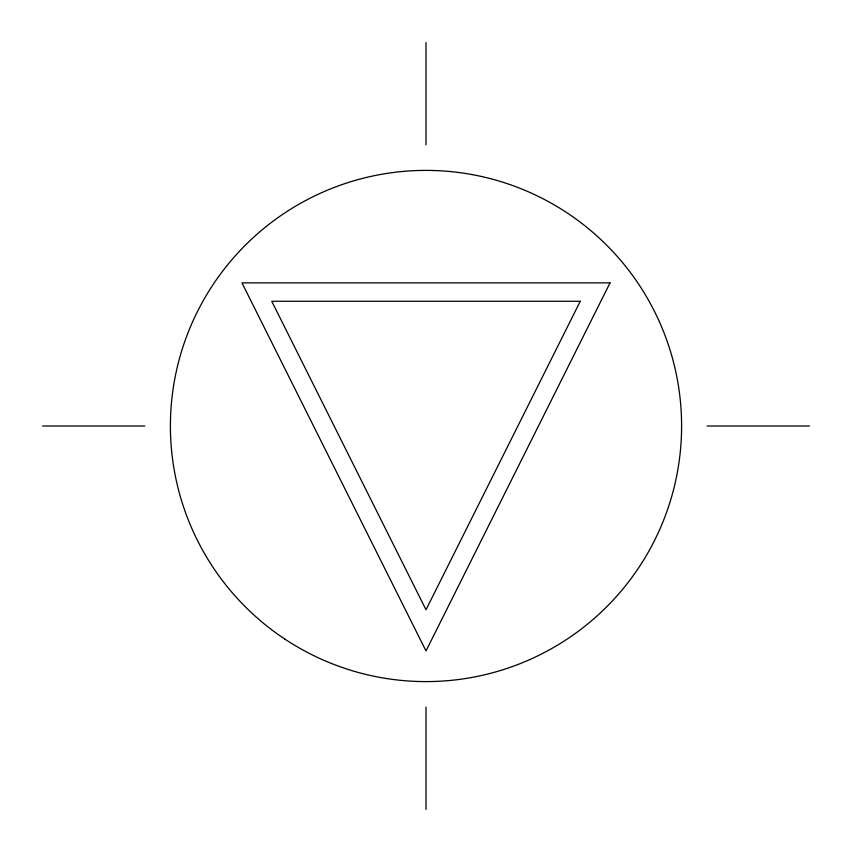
<?xml version="1.0" encoding="UTF-8"?>
<svg xmlns="http://www.w3.org/2000/svg" width="852" height="852" viewBox="0 0 852 852"><rect width="100%" height="100%" fill="white"/><g stroke="black" fill="none" stroke-linecap="round" stroke-linejoin="round"><path stroke-width="1.28" d="M42.6 426L144.84 426M707.16 426L809.4 426M426 42.6L426 144.84M426 707.16L426 809.4M580.255 301.267L426 609.776L271.745 301.267L580.255 301.267M610.032 282.864L426 650.928L241.968 282.864L610.032 282.864M284.557 638.893A255.6 255.6 0 0 0 681.099 442.05A255.6 255.6 0 0 0 312.354 197.057A255.6 255.6 0 0 0 284.557 638.893"/></g></svg>
